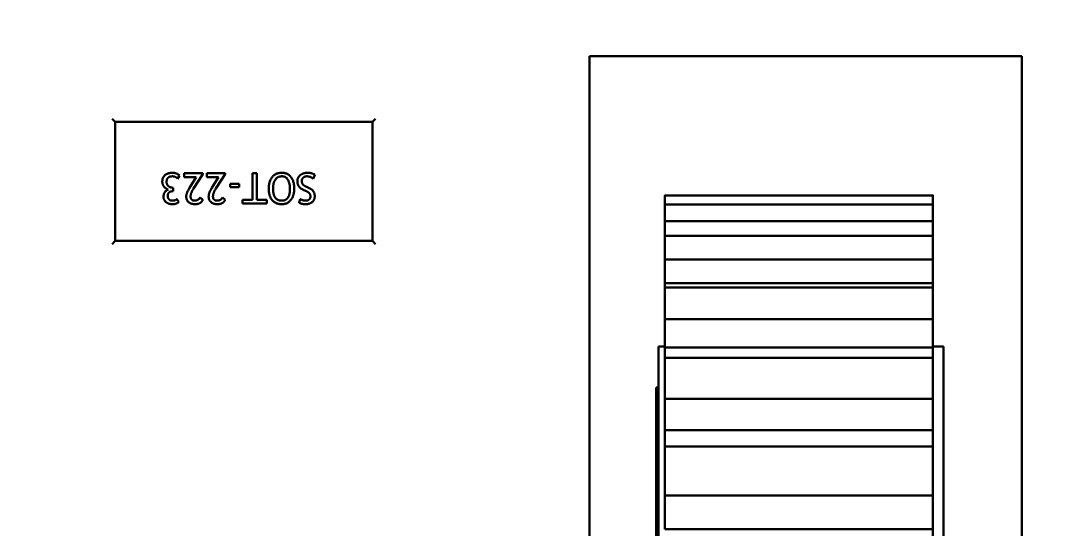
# Model space of a CAD drawing. Header units: millimetres. Extents: x 0 to 586, y -128 to 462.
# Drawn here: x 141.8 to 165.74, y 93.48 to 105.25 of the extents above; entities that cross this region are included whole.
import ezdxf

# ---------------------------------------------------------------- set-up
doc = ezdxf.new("R2010")
doc.units = ezdxf.units.MM
doc.linetypes.add('Сплошная', pattern=[0])
doc.layers.add('Viewport3ForCustomObjects_0', color=7, linetype='Continuous')
doc.layers.add('Видимый контур (ГОСТ)', color=7, linetype='Сплошная', lineweight=50)

# ---------------------------------------------------------------- blocks, each defined once
blk = doc.blocks.new('CustomObjectsInViewport3_0')
at = {"layer": 'Видимый контур (ГОСТ)', "ltscale": 1.31579}
for p, q in [((-10028, -10043), (-10018, -10043)), ((-10028, -10059.768), (-10028, -10043)), ((-10018, -10043), (-10018, -10083)), ((-10039.049, -10044.449), (-10038.977, -10044.521)), ((-10038.977, -10044.521), (-10033.023, -10044.521)), ((-10038.977, -10047.275), (-10038.977, -10044.521)), ((-10032.951, -10044.449), (-10033.023, -10044.521)), ((-10033.023, -10044.521), (-10033.023, -10047.275)), ((-10037.533, -10045.834), (-10037.488, -10045.761)), ((-10037.379, -10045.706), (-10037.379, -10045.797)), ((-10036.952, -10045.706), (-10037.379, -10045.706)), ((-10037.379, -10045.797), (-10037.106, -10045.797)), ((-10037.106, -10045.797), (-10037.26, -10046.047)), ((-10037.166, -10046.064), (-10036.952, -10045.726)), ((-10036.952, -10045.726), (-10036.952, -10045.706)), ((-10036.861, -10045.706), (-10036.861, -10045.797)), ((-10036.433, -10045.706), (-10036.861, -10045.706)), ((-10036.861, -10045.797), (-10036.588, -10045.797)), ((-10036.588, -10045.797), (-10036.741, -10046.047)), ((-10036.648, -10046.064), (-10036.433, -10045.726)), ((-10036.433, -10045.726), (-10036.433, -10045.706)), ((-10035.797, -10045.706), (-10035.797, -10046.325)), ((-10035.697, -10045.706), (-10035.797, -10045.706)), ((-10035.697, -10046.325), (-10035.697, -10045.706)), ((-10034.396, -10045.834), (-10034.361, -10045.743)), ((-10037.633, -10046.043), (-10037.641, -10046.043)), ((-10037.633, -10046.125), (-10037.633, -10046.043)), ((-10036.315, -10045.952), (-10036.315, -10046.034)), ((-10036.106, -10045.952), (-10036.315, -10045.952)), ((-10036.315, -10046.034), (-10036.106, -10046.034)), ((-10036.106, -10046.034), (-10036.106, -10045.952)), ((-10034.49, -10046.052), (-10034.546, -10046.025)), ((-10037.638, -10046.125), (-10037.633, -10046.125)), ((-10037.506, -10046.37), (-10037.552, -10046.306)), ((-10036.952, -10046.321), (-10037.015, -10046.27)), ((-10036.433, -10046.321), (-10036.497, -10046.27)), ((-10034.696, -10046.306), (-10034.724, -10046.388)), ((-10034.63, -10046.089), (-10034.573, -10046.116)), ((-10020.057, -10046.22), (-10026.257, -10046.22)), ((-10036.033, -10046.325), (-10036.033, -10046.406)), ((-10035.797, -10046.325), (-10036.033, -10046.325)), ((-10036.033, -10046.406), (-10035.47, -10046.406)), ((-10035.47, -10046.325), (-10035.697, -10046.325)), ((-10035.47, -10046.406), (-10035.47, -10046.325)), ((-10020.057, -10046.435), (-10026.257, -10046.435)), ((-10020.057, -10046.817), (-10026.257, -10046.817)), ((-10020.057, -10047.155), (-10026.257, -10047.155)), ((-10038.977, -10047.275), (-10039.049, -10047.347)), ((-10033.023, -10047.275), (-10038.977, -10047.275)), ((-10032.951, -10047.347), (-10033.023, -10047.275)), ((-10020.057, -10047.703), (-10026.257, -10047.703)), ((-10020.057, -10048.254), (-10026.257, -10048.254)), ((-10020.057, -10048.351), (-10026.257, -10048.351)), ((-10020.057, -10049.09), (-10026.257, -10049.09)), ((-10026.407, -10049.718), (-10026.407, -10076.818)), ((-10026.257, -10049.718), (-10026.407, -10049.718)), ((-10026.257, -10049.739), (-10020.057, -10049.739)), ((-10019.807, -10049.718), (-10020.057, -10049.718)), ((-10019.807, -10076.818), (-10019.807, -10049.718)), ((-10020.057, -10049.983), (-10026.257, -10049.983)), ((-10026.457, -10050.668), (-10026.457, -10075.868)), ((-10026.407, -10050.668), (-10026.457, -10050.668)), ((-10020.057, -10050.932), (-10026.257, -10050.932)), ((-10020.057, -10051.658), (-10026.257, -10051.658)), ((-10020.057, -10052.037), (-10026.257, -10052.037)), ((-10020.057, -10053.171), (-10026.257, -10053.171)), ((-10020.057, -10053.951), (-10026.257, -10053.951))]:
    blk.add_line(p, q, dxfattribs=at)
for radius in [56.5, 55]:
    blk.add_circle((-10063, -10063), radius, dxfattribs=at)
for points, knots in [([(-10037.652, -10045.697), (-10037.661, -10045.698), (-10037.679, -10045.698), (-10037.704, -10045.7), (-10037.728, -10045.705), (-10037.751, -10045.71), (-10037.772, -10045.718), (-10037.792, -10045.727), (-10037.81, -10045.738), (-10037.826, -10045.75), (-10037.841, -10045.764), (-10037.853, -10045.78), (-10037.864, -10045.797), (-10037.873, -10045.815), (-10037.88, -10045.835), (-10037.884, -10045.856), (-10037.887, -10045.879), (-10037.888, -10045.894), (-10037.888, -10045.902)], [0, 0, 0, 0, 0.0000269212, 0.0000522597, 0.0000764526, 0.0000994648, 0.0001213172, 0.0001425686, 0.0001630707, 0.0001833648, 0.0002032857, 0.000223007, 0.0002426019, 0.0002626604, 0.0002831371, 0.000304419, 0.0003265997, 0.0003501646, 0.0003501646, 0.0003501646, 0.0003501646]), ([(-10037.788, -10045.909), (-10037.788, -10045.904), (-10037.788, -10045.894), (-10037.786, -10045.879), (-10037.783, -10045.865), (-10037.78, -10045.852), (-10037.775, -10045.841), (-10037.769, -10045.83), (-10037.762, -10045.82), (-10037.754, -10045.812), (-10037.745, -10045.804), (-10037.735, -10045.797), (-10037.724, -10045.792), (-10037.712, -10045.787), (-10037.699, -10045.783), (-10037.685, -10045.781), (-10037.669, -10045.78), (-10037.659, -10045.779), (-10037.653, -10045.779)], [0, 0, 0, 0, 0.0000156713, 0.0000304266, 0.0000442073, 0.0000574248, 0.000069896, 0.0000819558, 0.0000936994, 0.0001053827, 0.0001170899, 0.0001289079, 0.0001412757, 0.0001540902, 0.0001675412, 0.0001818771, 0.0001970396, 0.0002132749, 0.0002132749, 0.0002132749, 0.0002132749]), ([(-10037.653, -10045.779), (-10037.647, -10045.779), (-10037.636, -10045.78), (-10037.619, -10045.782), (-10037.602, -10045.787), (-10037.587, -10045.793), (-10037.572, -10045.8), (-10037.558, -10045.81), (-10037.545, -10045.821), (-10037.537, -10045.829), (-10037.533, -10045.834)], [0, 0, 0, 0, 0.000017707, 0.0000347362, 0.0000514157, 0.0000679437, 0.000084399, 0.0001009996, 0.0001180658, 0.0001356793, 0.0001356793, 0.0001356793, 0.0001356793]), ([(-10037.488, -10045.761), (-10037.493, -10045.757), (-10037.502, -10045.748), (-10037.519, -10045.736), (-10037.538, -10045.725), (-10037.56, -10045.716), (-10037.582, -10045.707), (-10037.605, -10045.702), (-10037.628, -10045.698), (-10037.644, -10045.698), (-10037.652, -10045.697)], [0, 0, 0, 0, 0.0000189957, 0.0000392721, 0.00006101, 0.0000844365, 0.0001084514, 0.0001320316, 0.0001553012, 0.0001786114, 0.0001786114, 0.0001786114, 0.0001786114]), ([(-10035.119, -10045.697), (-10035.131, -10045.698), (-10035.154, -10045.698), (-10035.188, -10045.703), (-10035.22, -10045.71), (-10035.249, -10045.721), (-10035.277, -10045.735), (-10035.302, -10045.752), (-10035.325, -10045.772), (-10035.346, -10045.795), (-10035.364, -10045.821), (-10035.38, -10045.849), (-10035.394, -10045.88), (-10035.405, -10045.913), (-10035.414, -10045.948), (-10035.42, -10045.985), (-10035.424, -10046.025), (-10035.424, -10046.053), (-10035.424, -10046.067)], [0, 0, 0, 0, 0.0000354347, 0.0000688914, 0.0001009874, 0.0001318329, 0.0001620518, 0.000191819, 0.0002218975, 0.0002525338, 0.0002838394, 0.0003158655, 0.0003488146, 0.0003829325, 0.0004186736, 0.0004562491, 0.0004957527, 0.0005374945, 0.0005374945, 0.0005374945, 0.0005374945]), ([(-10035.324, -10046.067), (-10035.324, -10046.056), (-10035.324, -10046.034), (-10035.321, -10046.003), (-10035.317, -10045.973), (-10035.312, -10045.946), (-10035.304, -10045.92), (-10035.295, -10045.897), (-10035.285, -10045.875), (-10035.272, -10045.855), (-10035.258, -10045.837), (-10035.243, -10045.821), (-10035.226, -10045.808), (-10035.207, -10045.798), (-10035.187, -10045.789), (-10035.166, -10045.783), (-10035.143, -10045.78), (-10035.127, -10045.779), (-10035.119, -10045.779)], [0, 0, 0, 0, 0.0000332164, 0.0000645282, 0.0000940486, 0.000122157, 0.0001487839, 0.0001739793, 0.0001981587, 0.0002215487, 0.0002440882, 0.0002657619, 0.00028702, 0.0003081945, 0.0003295674, 0.0003516716, 0.0003747919, 0.0003990839, 0.0003990839, 0.0003990839, 0.0003990839]), ([(-10034.833, -10046.067), (-10034.834, -10046.054), (-10034.834, -10046.028), (-10034.838, -10045.99), (-10034.843, -10045.954), (-10034.852, -10045.919), (-10034.862, -10045.887), (-10034.875, -10045.856), (-10034.891, -10045.828), (-10034.908, -10045.801), (-10034.928, -10045.776), (-10034.95, -10045.755), (-10034.974, -10045.737), (-10034.999, -10045.723), (-10035.027, -10045.711), (-10035.056, -10045.703), (-10035.087, -10045.698), (-10035.108, -10045.698), (-10035.119, -10045.697)], [0, 0, 0, 0, 0.0000393435, 0.0000770035, 0.000113293, 0.0001480968, 0.0001819294, 0.0002147639, 0.0002470516, 0.0002789922, 0.0003101439, 0.0003401494, 0.0003693281, 0.0003984386, 0.0004275736, 0.0004574304, 0.0004884136, 0.0005208711, 0.0005208711, 0.0005208711, 0.0005208711]), ([(-10035.119, -10045.779), (-10035.112, -10045.779), (-10035.098, -10045.78), (-10035.077, -10045.784), (-10035.058, -10045.79), (-10035.04, -10045.799), (-10035.024, -10045.811), (-10035.008, -10045.825), (-10034.994, -10045.842), (-10034.981, -10045.862), (-10034.97, -10045.883), (-10034.96, -10045.905), (-10034.952, -10045.929), (-10034.945, -10045.954), (-10034.94, -10045.981), (-10034.936, -10046.008), (-10034.934, -10046.037), (-10034.933, -10046.057), (-10034.933, -10046.067)], [0, 0, 0, 0, 0.0000214251, 0.0000420371, 0.0000619697, 0.0000817958, 0.0001020321, 0.000122679, 0.0001444953, 0.0001675938, 0.0001915472, 0.0002161534, 0.0002411927, 0.0002670312, 0.0002937811, 0.0003215235, 0.000350365, 0.0003804004, 0.0003804004, 0.0003804004, 0.0003804004]), ([(-10034.523, -10045.697), (-10034.532, -10045.698), (-10034.549, -10045.698), (-10034.574, -10045.7), (-10034.598, -10045.705), (-10034.62, -10045.711), (-10034.641, -10045.719), (-10034.661, -10045.728), (-10034.679, -10045.739), (-10034.696, -10045.752), (-10034.711, -10045.766), (-10034.724, -10045.781), (-10034.736, -10045.797), (-10034.745, -10045.813), (-10034.752, -10045.831), (-10034.757, -10045.849), (-10034.76, -10045.868), (-10034.76, -10045.88), (-10034.761, -10045.887)], [0, 0, 0, 0, 0.0000262497, 0.0000512047, 0.0000750244, 0.0000979486, 0.0001202195, 0.0001416695, 0.0001628862, 0.000184017, 0.0002046751, 0.0002243666, 0.0002435027, 0.0002620667, 0.000280534, 0.0002991537, 0.0003178677, 0.0003372173, 0.0003372173, 0.0003372173, 0.0003372173]), ([(-10034.661, -10045.89), (-10034.661, -10045.886), (-10034.66, -10045.879), (-10034.659, -10045.867), (-10034.656, -10045.856), (-10034.652, -10045.846), (-10034.647, -10045.836), (-10034.641, -10045.827), (-10034.634, -10045.818), (-10034.626, -10045.81), (-10034.618, -10045.803), (-10034.608, -10045.797), (-10034.597, -10045.791), (-10034.586, -10045.787), (-10034.575, -10045.783), (-10034.562, -10045.781), (-10034.549, -10045.779), (-10034.54, -10045.779), (-10034.535, -10045.779)], [0, 0, 0, 0, 0.0000116255, 0.0000229232, 0.0000338831, 0.0000445929, 0.0000552926, 0.0000660443, 0.0000769909, 0.0000882686, 0.0000996972, 0.0001109114, 0.0001224252, 0.0001340381, 0.0001461259, 0.0001585278, 0.0001714906, 0.0001850678, 0.0001850678, 0.0001850678, 0.0001850678]), ([(-10034.535, -10045.779), (-10034.53, -10045.779), (-10034.519, -10045.78), (-10034.501, -10045.783), (-10034.482, -10045.788), (-10034.463, -10045.795), (-10034.444, -10045.803), (-10034.427, -10045.812), (-10034.41, -10045.822), (-10034.401, -10045.83), (-10034.396, -10045.834)], [0, 0, 0, 0, 0.0000164078, 0.0000340254, 0.0000531341, 0.0000737633, 0.0000946384, 0.0001145961, 0.0001334385, 0.0001515427, 0.0001515427, 0.0001515427, 0.0001515427]), ([(-10034.361, -10045.743), (-10034.366, -10045.739), (-10034.378, -10045.732), (-10034.396, -10045.723), (-10034.415, -10045.715), (-10034.435, -10045.708), (-10034.456, -10045.703), (-10034.477, -10045.7), (-10034.5, -10045.698), (-10034.515, -10045.697), (-10034.523, -10045.697)], [0, 0, 0, 0, 0.0000203374, 0.0000405977, 0.0000611678, 0.0000820512, 0.0001033723, 0.000125248, 0.000147928, 0.0001712287, 0.0001712287, 0.0001712287, 0.0001712287]), ([(-10037.888, -10045.902), (-10037.888, -10045.908), (-10037.888, -10045.918), (-10037.886, -10045.934), (-10037.883, -10045.95), (-10037.879, -10045.964), (-10037.874, -10045.978), (-10037.867, -10045.992), (-10037.86, -10046.005), (-10037.851, -10046.017), (-10037.841, -10046.028), (-10037.831, -10046.039), (-10037.82, -10046.048), (-10037.808, -10046.057), (-10037.795, -10046.065), (-10037.781, -10046.072), (-10037.767, -10046.079), (-10037.757, -10046.082), (-10037.752, -10046.084)], [0, 0, 0, 0, 0.0000163028, 0.000032124, 0.0000475776, 0.0000625697, 0.0000772829, 0.0000919881, 0.0001066584, 0.0001213535, 0.0001361008, 0.000150701, 0.0001653416, 0.0001802023, 0.000195017, 0.0002102202, 0.000225823, 0.0002417716, 0.0002417716, 0.0002417716, 0.0002417716]), ([(-10037.641, -10046.043), (-10037.647, -10046.043), (-10037.657, -10046.042), (-10037.673, -10046.041), (-10037.687, -10046.038), (-10037.701, -10046.034), (-10037.714, -10046.029), (-10037.726, -10046.022), (-10037.737, -10046.015), (-10037.748, -10046.006), (-10037.757, -10045.996), (-10037.766, -10045.986), (-10037.772, -10045.975), (-10037.778, -10045.963), (-10037.782, -10045.951), (-10037.786, -10045.937), (-10037.788, -10045.924), (-10037.788, -10045.914), (-10037.788, -10045.909)], [0, 0, 0, 0, 0.0000159485, 0.0000311413, 0.0000457013, 0.0000598169, 0.000073422, 0.0000868688, 0.0001002858, 0.0001135864, 0.0001268355, 0.000139762, 0.000152567, 0.000165323, 0.0001783676, 0.0001915931, 0.0002052955, 0.0002195674, 0.0002195674, 0.0002195674, 0.0002195674]), ([(-10037.26, -10046.047), (-10037.266, -10046.057), (-10037.277, -10046.076), (-10037.292, -10046.104), (-10037.304, -10046.131), (-10037.315, -10046.156), (-10037.323, -10046.181), (-10037.329, -10046.203), (-10037.333, -10046.225), (-10037.333, -10046.239), (-10037.333, -10046.246)], [0, 0, 0, 0, 0.0000340941, 0.0000658953, 0.0000955381, 0.0001230997, 0.0001485416, 0.0001722533, 0.0001940885, 0.0002145529, 0.0002145529, 0.0002145529, 0.0002145529]), ([(-10037.233, -10046.245), (-10037.233, -10046.239), (-10037.233, -10046.226), (-10037.229, -10046.205), (-10037.224, -10046.184), (-10037.217, -10046.162), (-10037.207, -10046.139), (-10037.195, -10046.115), (-10037.182, -10046.09), (-10037.171, -10046.073), (-10037.166, -10046.064)], [0, 0, 0, 0, 0.00001893, 0.0000392239, 0.0000607457, 0.0000837658, 0.000108628, 0.0001352552, 0.0001635381, 0.0001938537, 0.0001938537, 0.0001938537, 0.0001938537]), ([(-10036.741, -10046.047), (-10036.747, -10046.057), (-10036.759, -10046.076), (-10036.774, -10046.104), (-10036.786, -10046.131), (-10036.797, -10046.156), (-10036.805, -10046.181), (-10036.811, -10046.203), (-10036.814, -10046.225), (-10036.815, -10046.239), (-10036.815, -10046.246)], [0, 0, 0, 0, 0.0000340941, 0.0000658953, 0.0000955381, 0.0001230997, 0.0001485416, 0.0001722533, 0.0001940885, 0.0002145529, 0.0002145529, 0.0002145529, 0.0002145529]), ([(-10036.715, -10046.245), (-10036.715, -10046.239), (-10036.715, -10046.226), (-10036.711, -10046.205), (-10036.706, -10046.184), (-10036.698, -10046.162), (-10036.689, -10046.139), (-10036.677, -10046.115), (-10036.663, -10046.09), (-10036.653, -10046.073), (-10036.648, -10046.064)], [0, 0, 0, 0, 0.00001893, 0.0000392239, 0.0000607457, 0.0000837658, 0.000108628, 0.0001352552, 0.0001635381, 0.0001938537, 0.0001938537, 0.0001938537, 0.0001938537]), ([(-10035.424, -10046.067), (-10035.424, -10046.081), (-10035.424, -10046.107), (-10035.42, -10046.146), (-10035.414, -10046.182), (-10035.405, -10046.217), (-10035.394, -10046.249), (-10035.381, -10046.278), (-10035.365, -10046.305), (-10035.346, -10046.33), (-10035.325, -10046.353), (-10035.302, -10046.372), (-10035.277, -10046.388), (-10035.25, -10046.402), (-10035.22, -10046.412), (-10035.188, -10046.419), (-10035.154, -10046.424), (-10035.131, -10046.424), (-10035.119, -10046.425)], [0, 0, 0, 0, 0.00004078, 0.0000793174, 0.0001159292, 0.0001508203, 0.0001842736, 0.0002164555, 0.0002476837, 0.0002783174, 0.0003084523, 0.0003380859, 0.0003678561, 0.0003978802, 0.0004287908, 0.0004609489, 0.0004948183, 0.000530388, 0.000530388, 0.000530388, 0.000530388]), ([(-10035.119, -10046.343), (-10035.127, -10046.343), (-10035.143, -10046.342), (-10035.167, -10046.339), (-10035.189, -10046.334), (-10035.209, -10046.326), (-10035.227, -10046.316), (-10035.245, -10046.304), (-10035.26, -10046.29), (-10035.274, -10046.274), (-10035.285, -10046.255), (-10035.296, -10046.235), (-10035.305, -10046.212), (-10035.312, -10046.187), (-10035.317, -10046.16), (-10035.321, -10046.131), (-10035.324, -10046.1), (-10035.324, -10046.078), (-10035.324, -10046.067)], [0, 0, 0, 0, 0.0000247953, 0.0000482158, 0.000070392, 0.0000917124, 0.0001125438, 0.0001330793, 0.0001537121, 0.0001748068, 0.0001965952, 0.0002195106, 0.0002436659, 0.0002694658, 0.0002969191, 0.0003262041, 0.0003574357, 0.0003907084, 0.0003907084, 0.0003907084, 0.0003907084]), ([(-10035.119, -10046.425), (-10035.108, -10046.424), (-10035.088, -10046.424), (-10035.057, -10046.419), (-10035.028, -10046.411), (-10035.001, -10046.399), (-10034.976, -10046.385), (-10034.952, -10046.367), (-10034.93, -10046.346), (-10034.91, -10046.322), (-10034.892, -10046.296), (-10034.876, -10046.268), (-10034.863, -10046.238), (-10034.852, -10046.207), (-10034.844, -10046.174), (-10034.838, -10046.14), (-10034.834, -10046.104), (-10034.834, -10046.079), (-10034.833, -10046.067)], [0, 0, 0, 0, 0.0000317366, 0.0000621247, 0.0000916944, 0.0001205538, 0.0001493868, 0.00017855, 0.0002085436, 0.0002396418, 0.0002713719, 0.0003032283, 0.0003353278, 0.0003680328, 0.0004014851, 0.0004359742, 0.0004716511, 0.0005087251, 0.0005087251, 0.0005087251, 0.0005087251]), ([(-10034.933, -10046.067), (-10034.933, -10046.077), (-10034.934, -10046.097), (-10034.936, -10046.127), (-10034.94, -10046.155), (-10034.945, -10046.181), (-10034.951, -10046.205), (-10034.959, -10046.228), (-10034.969, -10046.249), (-10034.98, -10046.269), (-10034.993, -10046.286), (-10035.007, -10046.301), (-10035.022, -10046.314), (-10035.039, -10046.325), (-10035.057, -10046.333), (-10035.076, -10046.339), (-10035.097, -10046.342), (-10035.112, -10046.343), (-10035.119, -10046.343)], [0, 0, 0, 0, 0.0000310797, 0.0000605364, 0.0000885884, 0.00011505, 0.000140348, 0.0001644463, 0.0001875548, 0.0002097987, 0.0002311411, 0.0002516229, 0.000271569, 0.0002912105, 0.0003108315, 0.0003309444, 0.0003519603, 0.0003739809, 0.0003739809, 0.0003739809, 0.0003739809]), ([(-10034.761, -10045.887), (-10034.761, -10045.893), (-10034.76, -10045.905), (-10034.759, -10045.922), (-10034.757, -10045.938), (-10034.754, -10045.953), (-10034.749, -10045.968), (-10034.745, -10045.982), (-10034.739, -10045.995), (-10034.732, -10046.007), (-10034.724, -10046.019), (-10034.714, -10046.03), (-10034.704, -10046.041), (-10034.692, -10046.052), (-10034.678, -10046.061), (-10034.664, -10046.071), (-10034.648, -10046.08), (-10034.636, -10046.086), (-10034.63, -10046.089)], [0, 0, 0, 0, 0.0000176323, 0.0000346131, 0.0000508467, 0.0000665276, 0.0000816172, 0.0000961591, 0.0001104208, 0.0001243094, 0.0001383122, 0.0001527388, 0.000167796, 0.0001834896, 0.000200017, 0.0002173444, 0.0002357277, 0.0002549625, 0.0002549625, 0.0002549625, 0.0002549625]), ([(-10034.546, -10046.025), (-10034.553, -10046.022), (-10034.564, -10046.017), (-10034.581, -10046.007), (-10034.595, -10045.999), (-10034.608, -10045.99), (-10034.619, -10045.982), (-10034.628, -10045.974), (-10034.636, -10045.966), (-10034.643, -10045.955), (-10034.65, -10045.942), (-10034.656, -10045.925), (-10034.66, -10045.908), (-10034.66, -10045.896), (-10034.661, -10045.89)], [0, 0, 0, 0, 0.000020364, 0.000039023, 0.0000560572, 0.000071449, 0.0000852527, 0.0000976489, 0.000108628, 0.0001183053, 0.0001363188, 0.000153874, 0.0001713164, 0.00018914, 0.00018914, 0.00018914, 0.00018914]), ([(-10034.361, -10046.242), (-10034.361, -10046.237), (-10034.361, -10046.226), (-10034.362, -10046.211), (-10034.364, -10046.196), (-10034.367, -10046.182), (-10034.372, -10046.169), (-10034.376, -10046.155), (-10034.382, -10046.143), (-10034.389, -10046.131), (-10034.397, -10046.12), (-10034.406, -10046.109), (-10034.417, -10046.098), (-10034.429, -10046.088), (-10034.442, -10046.078), (-10034.457, -10046.069), (-10034.473, -10046.06), (-10034.484, -10046.054), (-10034.49, -10046.052)], [0, 0, 0, 0, 0.0000157958, 0.0000310872, 0.0000459012, 0.0000603367, 0.0000743403, 0.0000881682, 0.0001017276, 0.0001151751, 0.0001288621, 0.0001430686, 0.0001578228, 0.0001733291, 0.0001896552, 0.000206902, 0.0002250188, 0.000244249, 0.000244249, 0.000244249, 0.000244249]), ([(-10037.752, -10046.084), (-10037.759, -10046.087), (-10037.773, -10046.093), (-10037.793, -10046.107), (-10037.812, -10046.124), (-10037.826, -10046.141), (-10037.836, -10046.156), (-10037.843, -10046.168), (-10037.848, -10046.18), (-10037.853, -10046.193), (-10037.856, -10046.206), (-10037.859, -10046.22), (-10037.86, -10046.234), (-10037.86, -10046.244), (-10037.861, -10046.249)], [0, 0, 0, 0, 0.0000233012, 0.0000470419, 0.0000720726, 0.0000987212, 0.0001124944, 0.0001261127, 0.000139731, 0.0001532934, 0.0001669183, 0.0001807373, 0.0001948152, 0.0002092575, 0.0002092575, 0.0002092575, 0.0002092575]), ([(-10037.861, -10046.249), (-10037.86, -10046.255), (-10037.86, -10046.267), (-10037.857, -10046.285), (-10037.853, -10046.303), (-10037.847, -10046.319), (-10037.838, -10046.334), (-10037.828, -10046.349), (-10037.817, -10046.363), (-10037.803, -10046.375), (-10037.788, -10046.387), (-10037.772, -10046.397), (-10037.755, -10046.406), (-10037.737, -10046.413), (-10037.718, -10046.418), (-10037.697, -10046.422), (-10037.676, -10046.424), (-10037.662, -10046.425), (-10037.654, -10046.425)], [0, 0, 0, 0, 0.0000187267, 0.0000366501, 0.0000542551, 0.0000714431, 0.0000888104, 0.0001061321, 0.0001239825, 0.0001423896, 0.0001611289, 0.0001797066, 0.000198578, 0.0002177253, 0.0002374522, 0.0002577837, 0.0002790176, 0.0003011123, 0.0003011123, 0.0003011123, 0.0003011123]), ([(-10037.761, -10046.231), (-10037.761, -10046.227), (-10037.761, -10046.219), (-10037.759, -10046.207), (-10037.757, -10046.195), (-10037.753, -10046.185), (-10037.749, -10046.175), (-10037.744, -10046.166), (-10037.737, -10046.158), (-10037.73, -10046.151), (-10037.722, -10046.145), (-10037.713, -10046.139), (-10037.702, -10046.135), (-10037.691, -10046.131), (-10037.679, -10046.128), (-10037.666, -10046.126), (-10037.652, -10046.125), (-10037.643, -10046.125), (-10037.638, -10046.125)], [0, 0, 0, 0, 0.0000128007, 0.0000248506, 0.0000361828, 0.0000471201, 0.0000574408, 0.0000676644, 0.0000775668, 0.0000875081, 0.0000977433, 0.0001082077, 0.0001192152, 0.0001307744, 0.0001429475, 0.0001558919, 0.0001697278, 0.0001844958, 0.0001844958, 0.0001844958, 0.0001844958]), ([(-10037.649, -10046.343), (-10037.653, -10046.343), (-10037.662, -10046.343), (-10037.675, -10046.341), (-10037.686, -10046.339), (-10037.697, -10046.336), (-10037.708, -10046.332), (-10037.717, -10046.327), (-10037.725, -10046.322), (-10037.733, -10046.315), (-10037.739, -10046.308), (-10037.745, -10046.299), (-10037.75, -10046.29), (-10037.754, -10046.28), (-10037.757, -10046.269), (-10037.759, -10046.257), (-10037.76, -10046.245), (-10037.761, -10046.236), (-10037.761, -10046.231)], [0, 0, 0, 0, 0.0000134991, 0.0000260716, 0.0000379518, 0.0000491691, 0.0000598959, 0.0000701414, 0.0000800438, 0.0000899071, 0.0000996648, 0.0001096831, 0.0001198687, 0.0001305954, 0.0001416773, 0.0001535575, 0.0001661299, 0.0001794886, 0.0001794886, 0.0001794886, 0.0001794886]), ([(-10037.552, -10046.306), (-10037.555, -10046.309), (-10037.561, -10046.315), (-10037.571, -10046.323), (-10037.582, -10046.329), (-10037.594, -10046.334), (-10037.606, -10046.338), (-10037.62, -10046.341), (-10037.634, -10046.343), (-10037.644, -10046.343), (-10037.649, -10046.343)], [0, 0, 0, 0, 0.0000125253, 0.0000249969, 0.0000374503, 0.0000501546, 0.0000631223, 0.0000764802, 0.0000904839, 0.000105239, 0.000105239, 0.000105239, 0.000105239]), ([(-10037.333, -10046.246), (-10037.333, -10046.253), (-10037.333, -10046.267), (-10037.33, -10046.286), (-10037.326, -10046.304), (-10037.32, -10046.322), (-10037.312, -10046.338), (-10037.303, -10046.352), (-10037.291, -10046.366), (-10037.278, -10046.378), (-10037.264, -10046.389), (-10037.248, -10046.399), (-10037.231, -10046.407), (-10037.212, -10046.413), (-10037.192, -10046.418), (-10037.171, -10046.422), (-10037.149, -10046.424), (-10037.133, -10046.425), (-10037.125, -10046.425)], [0, 0, 0, 0, 0.0000205209, 0.0000399259, 0.0000584213, 0.0000762759, 0.0000937988, 0.0001110547, 0.0001284063, 0.0001459899, 0.0001639376, 0.0001821455, 0.0002007425, 0.0002201556, 0.0002404562, 0.0002615351, 0.0002838373, 0.0003074409, 0.0003074409, 0.0003074409, 0.0003074409]), ([(-10037.13, -10046.343), (-10037.134, -10046.343), (-10037.142, -10046.343), (-10037.154, -10046.341), (-10037.165, -10046.34), (-10037.175, -10046.337), (-10037.184, -10046.334), (-10037.193, -10046.329), (-10037.201, -10046.324), (-10037.208, -10046.318), (-10037.214, -10046.312), (-10037.219, -10046.305), (-10037.223, -10046.297), (-10037.227, -10046.288), (-10037.23, -10046.278), (-10037.232, -10046.268), (-10037.233, -10046.257), (-10037.233, -10046.249), (-10037.233, -10046.245)], [0, 0, 0, 0, 0.0000124213, 0.0000240439, 0.00003506, 0.0000454283, 0.0000552029, 0.0000646661, 0.000073744, 0.0000825583, 0.0000914412, 0.0001003296, 0.0001093592, 0.0001188434, 0.0001286677, 0.0001391809, 0.0001502421, 0.0001619585, 0.0001619585, 0.0001619585, 0.0001619585]), ([(-10037.015, -10046.27), (-10037.018, -10046.275), (-10037.023, -10046.285), (-10037.034, -10046.299), (-10037.047, -10046.312), (-10037.061, -10046.323), (-10037.078, -10046.331), (-10037.095, -10046.338), (-10037.112, -10046.342), (-10037.124, -10046.343), (-10037.13, -10046.343)], [0, 0, 0, 0, 0.0000170913, 0.0000342798, 0.0000518142, 0.0000701585, 0.0000886322, 0.0001064752, 0.0001242166, 0.0001420133, 0.0001420133, 0.0001420133, 0.0001420133]), ([(-10036.815, -10046.246), (-10036.815, -10046.253), (-10036.815, -10046.267), (-10036.812, -10046.286), (-10036.808, -10046.304), (-10036.802, -10046.322), (-10036.794, -10046.338), (-10036.784, -10046.352), (-10036.773, -10046.366), (-10036.76, -10046.378), (-10036.746, -10046.389), (-10036.73, -10046.399), (-10036.712, -10046.407), (-10036.694, -10046.413), (-10036.674, -10046.418), (-10036.653, -10046.422), (-10036.63, -10046.424), (-10036.615, -10046.425), (-10036.607, -10046.425)], [0, 0, 0, 0, 0.0000205209, 0.0000399259, 0.0000584213, 0.0000762759, 0.0000937988, 0.0001110547, 0.0001284063, 0.0001459899, 0.0001639376, 0.0001821455, 0.0002007425, 0.0002201556, 0.0002404562, 0.0002615351, 0.0002838373, 0.0003074409, 0.0003074409, 0.0003074409, 0.0003074409]), ([(-10036.612, -10046.343), (-10036.616, -10046.343), (-10036.624, -10046.343), (-10036.636, -10046.341), (-10036.647, -10046.34), (-10036.657, -10046.337), (-10036.666, -10046.334), (-10036.675, -10046.329), (-10036.683, -10046.324), (-10036.689, -10046.318), (-10036.696, -10046.312), (-10036.701, -10046.305), (-10036.705, -10046.297), (-10036.709, -10046.288), (-10036.712, -10046.278), (-10036.714, -10046.268), (-10036.715, -10046.257), (-10036.715, -10046.249), (-10036.715, -10046.245)], [0, 0, 0, 0, 0.0000124213, 0.0000240439, 0.00003506, 0.0000454283, 0.0000552029, 0.0000646661, 0.000073744, 0.0000825583, 0.0000914412, 0.0001003296, 0.0001093592, 0.0001188434, 0.0001286677, 0.0001391809, 0.0001502421, 0.0001619585, 0.0001619585, 0.0001619585, 0.0001619585]), ([(-10036.497, -10046.27), (-10036.5, -10046.275), (-10036.505, -10046.285), (-10036.516, -10046.299), (-10036.528, -10046.312), (-10036.543, -10046.323), (-10036.559, -10046.331), (-10036.576, -10046.338), (-10036.594, -10046.342), (-10036.606, -10046.343), (-10036.612, -10046.343)], [0, 0, 0, 0, 0.0000170913, 0.0000342798, 0.0000518142, 0.0000701585, 0.0000886322, 0.0001064752, 0.0001242166, 0.0001420133, 0.0001420133, 0.0001420133, 0.0001420133]), ([(-10034.565, -10046.343), (-10034.571, -10046.343), (-10034.583, -10046.342), (-10034.6, -10046.34), (-10034.619, -10046.336), (-10034.638, -10046.331), (-10034.655, -10046.325), (-10034.671, -10046.319), (-10034.685, -10046.313), (-10034.693, -10046.309), (-10034.696, -10046.306)], [0, 0, 0, 0, 0.0000170427, 0.0000350656, 0.0000538779, 0.0000737407, 0.0000929915, 0.000109965, 0.0001246925, 0.0001371538, 0.0001371538, 0.0001371538, 0.0001371538]), ([(-10034.573, -10046.116), (-10034.568, -10046.118), (-10034.56, -10046.122), (-10034.547, -10046.128), (-10034.537, -10046.134), (-10034.527, -10046.14), (-10034.518, -10046.145), (-10034.511, -10046.149), (-10034.504, -10046.153), (-10034.497, -10046.159), (-10034.49, -10046.165), (-10034.483, -10046.174), (-10034.476, -10046.184), (-10034.47, -10046.195), (-10034.466, -10046.206), (-10034.463, -10046.218), (-10034.461, -10046.231), (-10034.461, -10046.239), (-10034.461, -10046.244)], [0, 0, 0, 0, 0.0000147574, 0.000028316, 0.0000406174, 0.0000517253, 0.0000616425, 0.0000704466, 0.0000779562, 0.0000843018, 0.0000958752, 0.0001073772, 0.0001189541, 0.0001307496, 0.0001428481, 0.0001550928, 0.0001677974, 0.0001807829, 0.0001807829, 0.0001807829, 0.0001807829]), ([(-10034.461, -10046.244), (-10034.461, -10046.251), (-10034.461, -10046.264), (-10034.467, -10046.283), (-10034.476, -10046.301), (-10034.486, -10046.313), (-10034.496, -10046.322), (-10034.504, -10046.327), (-10034.512, -10046.332), (-10034.522, -10046.336), (-10034.532, -10046.339), (-10034.542, -10046.341), (-10034.554, -10046.343), (-10034.561, -10046.343), (-10034.565, -10046.343)], [0, 0, 0, 0, 0.000020665, 0.0000398727, 0.000058609, 0.0000776257, 0.0000873531, 0.0000969955, 0.0001065899, 0.0001166351, 0.0001267406, 0.0001374855, 0.000148626, 0.0001602629, 0.0001602629, 0.0001602629, 0.0001602629]), ([(-10034.561, -10046.425), (-10034.554, -10046.424), (-10034.54, -10046.424), (-10034.519, -10046.422), (-10034.499, -10046.418), (-10034.481, -10046.412), (-10034.463, -10046.405), (-10034.447, -10046.396), (-10034.431, -10046.385), (-10034.417, -10046.373), (-10034.403, -10046.36), (-10034.392, -10046.345), (-10034.382, -10046.33), (-10034.374, -10046.314), (-10034.368, -10046.297), (-10034.364, -10046.28), (-10034.361, -10046.261), (-10034.361, -10046.249), (-10034.361, -10046.242)], [0, 0, 0, 0, 0.0000212771, 0.0000416926, 0.0000615184, 0.0000806689, 0.0000994709, 0.0001179898, 0.0001366558, 0.0001554405, 0.0001740581, 0.0001920889, 0.0002098203, 0.0002273884, 0.0002450711, 0.0002630672, 0.0002814259, 0.0003005929, 0.0003005929, 0.0003005929, 0.0003005929]), ([(-10037.654, -10046.425), (-10037.646, -10046.424), (-10037.63, -10046.424), (-10037.606, -10046.422), (-10037.585, -10046.417), (-10037.566, -10046.411), (-10037.548, -10046.404), (-10037.532, -10046.394), (-10037.518, -10046.383), (-10037.51, -10046.374), (-10037.506, -10046.37)], [0, 0, 0, 0, 0.000025068, 0.0000484119, 0.0000701872, 0.0000904488, 0.0001097012, 0.0001280841, 0.0001458024, 0.0001634244, 0.0001634244, 0.0001634244, 0.0001634244]), ([(-10037.125, -10046.425), (-10037.12, -10046.425), (-10037.109, -10046.424), (-10037.094, -10046.423), (-10037.079, -10046.421), (-10037.065, -10046.418), (-10037.051, -10046.414), (-10037.038, -10046.409), (-10037.025, -10046.403), (-10037.013, -10046.397), (-10037.002, -10046.39), (-10036.992, -10046.382), (-10036.983, -10046.373), (-10036.975, -10046.364), (-10036.967, -10046.354), (-10036.961, -10046.344), (-10036.956, -10046.333), (-10036.953, -10046.325), (-10036.952, -10046.321)], [0, 0, 0, 0, 0.000015911, 0.0000313056, 0.0000462555, 0.0000606381, 0.0000747137, 0.0000885192, 0.0001021253, 0.0001154823, 0.0001285997, 0.0001413278, 0.0001537789, 0.0001658421, 0.0001780034, 0.0001900007, 0.0002020869, 0.0002142946, 0.0002142946, 0.0002142946, 0.0002142946]), ([(-10036.607, -10046.425), (-10036.602, -10046.425), (-10036.591, -10046.424), (-10036.576, -10046.423), (-10036.561, -10046.421), (-10036.546, -10046.418), (-10036.533, -10046.414), (-10036.52, -10046.409), (-10036.507, -10046.403), (-10036.495, -10046.397), (-10036.484, -10046.39), (-10036.474, -10046.382), (-10036.465, -10046.373), (-10036.457, -10046.364), (-10036.449, -10046.354), (-10036.443, -10046.344), (-10036.438, -10046.333), (-10036.435, -10046.325), (-10036.433, -10046.321)], [0, 0, 0, 0, 0.000015911, 0.0000313056, 0.0000462555, 0.0000606381, 0.0000747137, 0.0000885192, 0.0001021253, 0.0001154823, 0.0001285997, 0.0001413278, 0.0001537789, 0.0001658421, 0.0001780034, 0.0001900007, 0.0002020869, 0.0002142946, 0.0002142946, 0.0002142946, 0.0002142946]), ([(-10034.724, -10046.388), (-10034.72, -10046.391), (-10034.712, -10046.397), (-10034.696, -10046.404), (-10034.679, -10046.411), (-10034.66, -10046.416), (-10034.638, -10046.42), (-10034.614, -10046.423), (-10034.588, -10046.424), (-10034.57, -10046.425), (-10034.561, -10046.425)], [0, 0, 0, 0, 0.0000152037, 0.0000316514, 0.0000496611, 0.0000695212, 0.0000912995, 0.0001151563, 0.0001409979, 0.0001690442, 0.0001690442, 0.0001690442, 0.0001690442])]:
    blk.add_open_spline(points, degree=3, knots=knots, dxfattribs=at)
for points, degree in [([(-10026.257, -10046.22), (-10026.257, -10046.22), (-10026.257, -10046.435)], 2), ([(-10020.057, -10046.22), (-10020.057, -10046.22), (-10020.057, -10046.435)], 2), ([(-10026.257, -10046.435), (-10026.257, -10046.435), (-10026.257, -10046.817)], 2), ([(-10020.057, -10046.435), (-10020.057, -10046.435), (-10020.057, -10046.817)], 2), ([(-10026.257, -10046.817), (-10026.257, -10046.966), (-10026.257, -10047.079), (-10026.257, -10047.155)], 3), ([(-10020.057, -10046.817), (-10020.057, -10046.966), (-10020.057, -10047.079), (-10020.057, -10047.155)], 3), ([(-10026.257, -10047.155), (-10026.257, -10047.155), (-10026.257, -10047.703)], 2), ([(-10020.057, -10047.155), (-10020.057, -10047.155), (-10020.057, -10047.703)], 2), ([(-10026.257, -10047.703), (-10026.257, -10047.971), (-10026.257, -10048.155), (-10026.257, -10048.254)], 3), ([(-10020.057, -10047.703), (-10020.057, -10047.971), (-10020.057, -10048.155), (-10020.057, -10048.254)], 3), ([(-10026.257, -10048.254), (-10026.257, -10048.298), (-10026.257, -10048.33), (-10026.257, -10048.351)], 3), ([(-10026.257, -10048.351), (-10026.257, -10048.351), (-10026.257, -10049.09)], 2), ([(-10020.057, -10048.254), (-10020.057, -10048.298), (-10020.057, -10048.33), (-10020.057, -10048.351)], 3), ([(-10020.057, -10048.351), (-10020.057, -10048.351), (-10020.057, -10049.09)], 2), ([(-10026.257, -10049.09), (-10026.257, -10049.382), (-10026.257, -10049.599), (-10026.257, -10049.739)], 3), ([(-10020.057, -10049.09), (-10020.057, -10049.382), (-10020.057, -10049.599), (-10020.057, -10049.739)], 3), ([(-10026.257, -10049.739), (-10026.257, -10049.896), (-10026.257, -10049.978), (-10026.257, -10049.983)], 3), ([(-10020.057, -10049.739), (-10020.057, -10049.896), (-10020.057, -10049.978), (-10020.057, -10049.983)], 3), ([(-10026.257, -10049.983), (-10026.257, -10050.076), (-10026.257, -10050.932)], 2), ([(-10020.057, -10049.983), (-10020.057, -10050.076), (-10020.057, -10050.932)], 2), ([(-10026.257, -10050.932), (-10026.257, -10051.24), (-10026.257, -10051.482), (-10026.257, -10051.658)], 3), ([(-10020.057, -10050.932), (-10020.057, -10051.24), (-10020.057, -10051.482), (-10020.057, -10051.658)], 3), ([(-10026.257, -10051.658), (-10026.257, -10051.85), (-10026.257, -10051.976), (-10026.257, -10052.037)], 3), ([(-10020.057, -10051.658), (-10020.057, -10051.85), (-10020.057, -10051.976), (-10020.057, -10052.037)], 3), ([(-10026.257, -10052.037), (-10026.257, -10052.287), (-10026.257, -10053.171)], 2), ([(-10020.057, -10052.037), (-10020.057, -10052.287), (-10020.057, -10053.171)], 2), ([(-10026.257, -10053.171), (-10026.257, -10053.484), (-10026.257, -10053.744), (-10026.257, -10053.951)], 3), ([(-10020.057, -10053.171), (-10020.057, -10053.484), (-10020.057, -10053.744), (-10020.057, -10053.951)], 3), ([(-10020.057, -10053.951), (-10020.057, -10054.17), (-10020.057, -10054.338), (-10020.057, -10054.453)], 3)]:
    blk.add_open_spline(points, degree=degree, dxfattribs=at)

msp = doc.modelspace()

# ---------------------------------------------------------------- block references
at = {"layer": 'Viewport3ForCustomObjects_0'}
msp.add_blockref('CustomObjectsInViewport3_0', (10182.966, 10147.43), dxfattribs=at)

doc.saveas('drawing.dxf')
